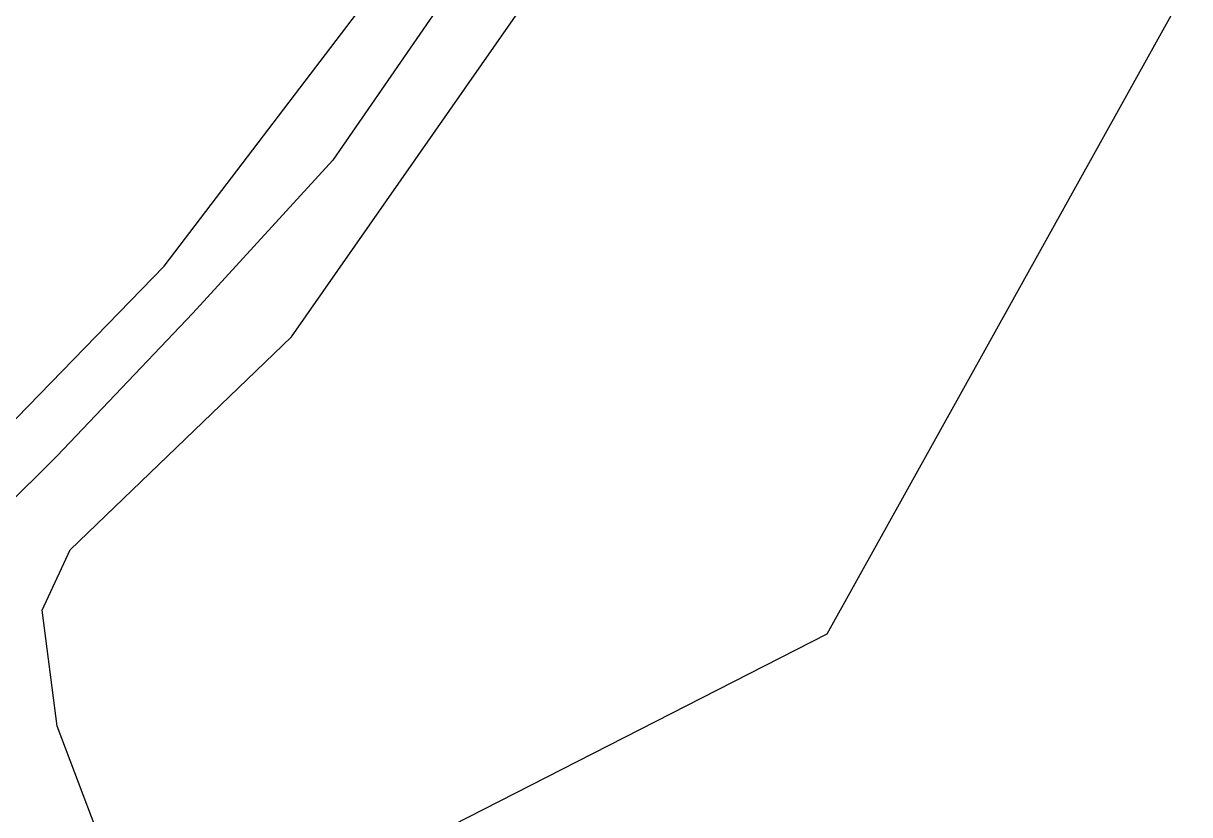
# Model space of a CAD drawing. Header units: inches. Extents: x 653559 to 669309, y 7245317 to 7256454.
# Drawn here: x 659027.7 to 659314.8, y 7247131 to 7247325.7 of the extents above; entities that cross this region are included whole.
import ezdxf

# ---------------------------------------------------------------- set-up
doc = ezdxf.new("R2010")
doc.units = ezdxf.units.IN
doc.header["$MEASUREMENT"] = 0
for name, color, linetype in [('Caminos', 1, 'Continuous'), ('Perimetral', 190, 'Continuous'), ('Reserva', 92, 'Continuous')]:
    doc.layers.add(name, color=color, linetype=linetype)

msp = doc.modelspace()

# ---------------------------------------------------------------- linework, layer by layer
at = {"layer": 'Caminos', "transparency": 33554613}
msp.add_lwpolyline([(659263.45, 7247556.22), (659247.42, 7247507.48), (659221.07, 7247456.84), (659207.42, 7247435.88), (659172.01, 7247390.8), (659127.72, 7247326.5), (659103.91, 7247292.06), (659069.46, 7247254.43), (659035.97, 7247219.19), (659009.14, 7247192.68), (658996.28, 7247181.41), (658978.02, 7247171.56), (658944.68, 7247157.12), (658905, 7247143.47), (658881.82, 7247138.07), (658841.81, 7247137.43)], dxfattribs=at)
at = {"layer": 'Perimetral', "color": 200}
msp.add_polyline3d([(658774.09, 7246779.08, 0), (658953.13, 7247036.61, 0), (659225.63, 7247175.48, 0), (659383.67, 7247459.67, 0), (659389.12, 7247937.53, 0), (661064, 7248460, 0), (662429.92, 7249450.4, 0)], dxfattribs=at)
at = {"layer": 'Reserva', "transparency": 33554613}
for points in [[(658992.6, 7247194.19), (659062.38, 7247265.96), (659202.28, 7247449.51), (659238.33, 7247517.31), (659282.32, 7247652.58)], [(659057.51, 7247089.8), (659050.89, 7247113.63), (659036.08, 7247152.79), (659032.37, 7247181.37), (659039.25, 7247196.18), (659093.76, 7247248.57), (659206.47, 7247409.97), (659229.75, 7247430.61), (659247.22, 7247415.79), (659264.68, 7247407.85), (659279.5, 7247393.56), (659286.9, 7247375.57), (659300.66, 7247349.11), (659314.61, 7247335.49)]]:
    msp.add_lwpolyline(points, dxfattribs=at)

doc.saveas('drawing.dxf')
